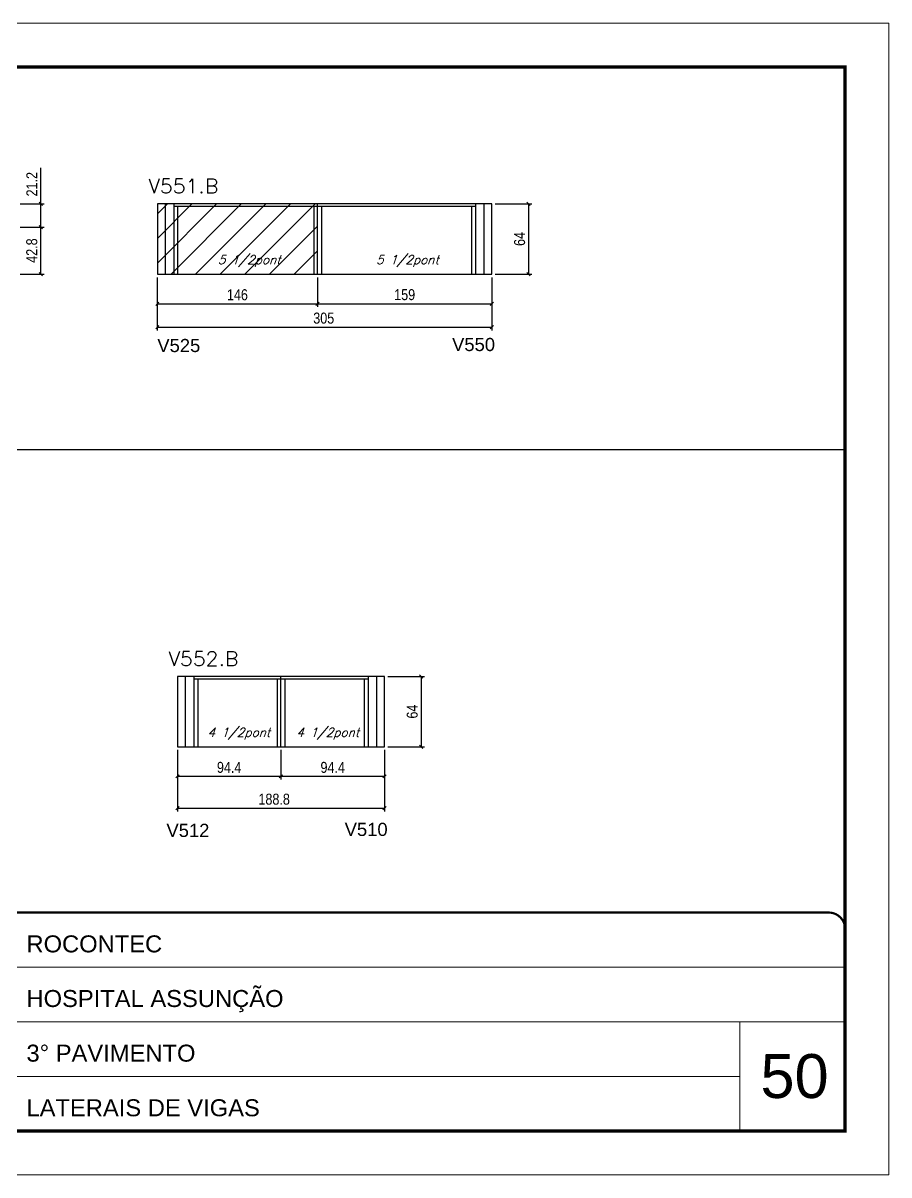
# Model space of a CAD drawing. Extents: x -21493 to -15213, y -12134 to 11887.
# Drawn here: x -19213 to -18423, y -2946 to -1896 of the extents above; entities that cross this region are included whole.
import ezdxf

# ---------------------------------------------------------------- set-up
doc = ezdxf.new("R2010")
doc.units = 0
doc.linetypes.add('CONTINUO', pattern=[0])
doc.linetypes.add('DASHED', pattern=[0.75, 0.5, -0.25])
for name, color, linetype in [('5', 5, 'Continuous'), ('COTA', 241, 'Continuous'), ('Painéis', 200, 'Continuous'), ('Reaproveitamento', 251, 'Continuous'), ('SARR_2.2x7', 40, 'Continuous'), ('SARR_3.5x7', 81, 'Continuous'), ('texto', 7, 'Continuous')]:
    doc.layers.add(name, color=color, linetype=linetype)
for name, color, linetype, lineweight in [('CARIMBO', 255, 'Continuous', 9), ('Folhas', 255, 'Continuous', 9), ('SARRAFO DE PRESSAO', 251, 'DASHED', 9), ('Texto Seção', 7, 'Continuous', 15)]:
    doc.layers.add(name, color=color, linetype=linetype, lineweight=lineweight)
doc.styles.add('ARIAL', font='arial.ttf')
doc.styles.add('COTA TECNICA', font='techl___.ttf', dxfattribs={"height": 10})
doc.styles.add('REGUA-120', font='ROMANS.shx', dxfattribs={"height": 15})
doc.styles.add('Romans', font='romans.shx')
doc.styles.get("Standard").update_dxf_attribs({"font": 'arial.ttf'})
doc.dimstyles.new('PAINEL', dxfattribs={"dimtxt": 10, "dimasz": 3, "dimexe": 3, "dimexo": 3, "dimgap": 3, "dimtad": 1, "dimdec": 1, "dimzin": 12, "dimdsep": 46, "dimtxsty": 'COTA TECNICA', "dimblk1": 'OBLIQUE', "dimblk2": 'OBLIQUE', "dimsah": 1, "dimcen": 0.9, "dimclrd": 4, "dimclre": 4, "dimclrt": 240, "dimadec": 1, "dimazin": 3, "dimtfac": 1, "dimtdec": 1, "dimtmove": 0, "dimatfit": 3, "dimfxl": 1, "dimtolj": 1, "dimtzin": 12, "dimarcsym": 0})

# ---------------------------------------------------------------- blocks, each defined once
blk = doc.blocks.new('_Oblique')
at = {"color": 0, "linetype": 'ByBlock', "lineweight": -2}
blk.add_line((-0.5, -0.5), (0.5, 0.5), dxfattribs=at)
blk = doc.blocks.new('*D953')
at = {"layer": 'COTA', "color": 4, "lineweight": -2, "ltscale": 25, "transparency": 16777216}
for p, q in [((-19072.1, -2558.3), (-19072.1, -2585.3)), ((-18977.7, -2558.3), (-18977.7, -2585.3)), ((-19072.1, -2582.3), (-18977.7, -2582.3))]:
    blk.add_line(p, q, dxfattribs=at)
at = {"layer": 'Defpoints', "color": 0, "ltscale": 25, "transparency": 16777216}
for p in [(-19072.1, -2555.3), (-18977.7, -2555.3), (-18977.7, -2582.3)]:
    blk.add_point(p, dxfattribs=at)
at = {"layer": 'COTA', "color": 4, "lineweight": -2, "ltscale": 25, "transparency": 16777216, "xscale": 3, "yscale": 3, "zscale": 3, "rotation": 180}
blk.add_blockref('_Oblique', (-19072.1, -2582.3), dxfattribs=at)
at = {"layer": 'COTA', "color": 4, "lineweight": -2, "ltscale": 25, "transparency": 16777216, "xscale": 3, "yscale": 3, "zscale": 3}
blk.add_blockref('_Oblique', (-18977.7, -2582.3), dxfattribs=at)
at = {"layer": 'COTA', "color": 240, "ltscale": 25, "transparency": 16777216, "insert": (-19024.9, -2574.2), "char_height": 10, "attachment_point": 5, "style": 'COTA TECNICA'}
blk.add_mtext('\\A1;94.4', dxfattribs=at)
blk = doc.blocks.new('*D954')
at = {"layer": 'COTA', "color": 4, "lineweight": -2, "ltscale": 25, "transparency": 16777216}
for p, q in [((-18977.7, -2558.3), (-18977.7, -2585.3)), ((-18883.3, -2558.3), (-18883.3, -2585.3)), ((-18977.7, -2582.3), (-18883.3, -2582.3))]:
    blk.add_line(p, q, dxfattribs=at)
at = {"layer": 'Defpoints', "color": 0, "ltscale": 25, "transparency": 16777216}
for p in [(-18977.7, -2555.3), (-18883.3, -2555.3), (-18883.3, -2582.3)]:
    blk.add_point(p, dxfattribs=at)
at = {"layer": 'COTA', "color": 4, "lineweight": -2, "ltscale": 25, "transparency": 16777216, "xscale": 3, "yscale": 3, "zscale": 3, "rotation": 180}
blk.add_blockref('_Oblique', (-18977.7, -2582.3), dxfattribs=at)
at = {"layer": 'COTA', "color": 4, "lineweight": -2, "ltscale": 25, "transparency": 16777216, "xscale": 3, "yscale": 3, "zscale": 3}
blk.add_blockref('_Oblique', (-18883.3, -2582.3), dxfattribs=at)
at = {"layer": 'COTA', "color": 240, "ltscale": 25, "transparency": 16777216, "insert": (-18930.5, -2574.2), "char_height": 10, "attachment_point": 5, "style": 'COTA TECNICA'}
blk.add_mtext('\\A1;94.4', dxfattribs=at)
blk = doc.blocks.new('*D955')
at = {"layer": 'COTA', "color": 4, "lineweight": -2, "ltscale": 25, "transparency": 16777216}
for p, q in [((-19072.1, -2558.3), (-19072.1, -2614.3)), ((-18883.3, -2558.3), (-18883.3, -2614.3)), ((-19072.1, -2611.3), (-18883.3, -2611.3))]:
    blk.add_line(p, q, dxfattribs=at)
at = {"layer": 'Defpoints', "color": 0, "ltscale": 25, "transparency": 16777216}
for p in [(-19072.1, -2555.3), (-18883.3, -2555.3), (-18883.3, -2611.3)]:
    blk.add_point(p, dxfattribs=at)
at = {"layer": 'COTA', "color": 4, "lineweight": -2, "ltscale": 25, "transparency": 16777216, "xscale": 3, "yscale": 3, "zscale": 3, "rotation": 180}
blk.add_blockref('_Oblique', (-19072.1, -2611.3), dxfattribs=at)
at = {"layer": 'COTA', "color": 4, "lineweight": -2, "ltscale": 25, "transparency": 16777216, "xscale": 3, "yscale": 3, "zscale": 3}
blk.add_blockref('_Oblique', (-18883.3, -2611.3), dxfattribs=at)
at = {"layer": 'COTA', "color": 240, "ltscale": 25, "transparency": 16777216, "insert": (-18983.9, -2603.2), "char_height": 10, "attachment_point": 5, "style": 'COTA TECNICA'}
blk.add_mtext('\\A1;188.8', dxfattribs=at)
blk = doc.blocks.new('*D956')
at = {"layer": 'COTA', "color": 4, "lineweight": -2, "ltscale": 25, "transparency": 16777216}
for p, q in [((-18880.3, -2491.3), (-18846.9, -2491.3)), ((-18849.9, -2491.3), (-18849.9, -2555.3)), ((-18880.3, -2555.3), (-18846.9, -2555.3))]:
    blk.add_line(p, q, dxfattribs=at)
at = {"layer": 'Defpoints', "color": 0, "ltscale": 25, "transparency": 16777216}
for p in [(-18883.3, -2491.3), (-18883.3, -2555.3), (-18849.9, -2555.3)]:
    blk.add_point(p, dxfattribs=at)
at = {"layer": 'COTA', "color": 4, "lineweight": -2, "ltscale": 25, "transparency": 16777216, "xscale": 3, "yscale": 3, "zscale": 3}
for p, rotation in [((-18849.9, -2491.3), 90), ((-18849.9, -2555.3), 270)]:
    blk.add_blockref('_Oblique', p, dxfattribs=dict(at, rotation=rotation))
at = {"layer": 'COTA', "color": 240, "ltscale": 25, "transparency": 16777216, "insert": (-18858, -2523.3), "char_height": 10, "attachment_point": 5, "rotation": 90, "style": 'COTA TECNICA'}
blk.add_mtext('\\A1;64', dxfattribs=at)
blk = doc.blocks.new('*D944')
at = {"layer": 'COTA', "color": 4, "lineweight": -2, "ltscale": 25, "transparency": 16777216}
for p, q in [((-19215.3, -2081.7), (-19193.7, -2081.7)), ((-19196.7, -2124.5), (-19196.7, -2081.7)), ((-19215.3, -2124.5), (-19193.7, -2124.5))]:
    blk.add_line(p, q, dxfattribs=at)
at = {"layer": 'Defpoints', "color": 0, "ltscale": 25, "transparency": 16777216}
for p in [(-19218.3, -2081.7), (-19196.7, -2081.7), (-19218.3, -2124.5)]:
    blk.add_point(p, dxfattribs=at)
at = {"layer": 'COTA', "color": 4, "lineweight": -2, "ltscale": 25, "transparency": 16777216, "xscale": 3, "yscale": 3, "zscale": 3}
for p, rotation in [((-19196.7, -2081.7), 90), ((-19196.7, -2124.5), 270)]:
    blk.add_blockref('_Oblique', p, dxfattribs=dict(at, rotation=rotation))
at = {"layer": 'COTA', "color": 240, "ltscale": 25, "transparency": 16777216, "insert": (-19204.8, -2103.1), "char_height": 10, "attachment_point": 5, "rotation": 90, "style": 'COTA TECNICA'}
blk.add_mtext('\\A1;42.8', dxfattribs=at)
blk = doc.blocks.new('*D945')
at = {"layer": 'COTA', "color": 4, "lineweight": -2, "ltscale": 25, "transparency": 16777216}
for p, q in [((-19090.4, -2127.5), (-19090.4, -2154.5)), ((-18944.4, -2127.5), (-18944.4, -2154.5)), ((-19090.4, -2151.5), (-18944.4, -2151.5))]:
    blk.add_line(p, q, dxfattribs=at)
at = {"layer": 'Defpoints', "color": 0, "ltscale": 25, "transparency": 16777216}
for p in [(-19090.4, -2124.5), (-18944.4, -2124.5), (-18944.4, -2151.5)]:
    blk.add_point(p, dxfattribs=at)
at = {"layer": 'COTA', "color": 4, "lineweight": -2, "ltscale": 25, "transparency": 16777216, "xscale": 3, "yscale": 3, "zscale": 3, "rotation": 180}
blk.add_blockref('_Oblique', (-19090.4, -2151.5), dxfattribs=at)
at = {"layer": 'COTA', "color": 4, "lineweight": -2, "ltscale": 25, "transparency": 16777216, "xscale": 3, "yscale": 3, "zscale": 3}
blk.add_blockref('_Oblique', (-18944.4, -2151.5), dxfattribs=at)
at = {"layer": 'COTA', "color": 240, "ltscale": 25, "transparency": 16777216, "insert": (-19017.4, -2143.4), "char_height": 10, "attachment_point": 5, "style": 'COTA TECNICA'}
blk.add_mtext('\\A1;146', dxfattribs=at)
blk = doc.blocks.new('*D946')
at = {"layer": 'COTA', "color": 4, "lineweight": -2, "ltscale": 25, "transparency": 16777216}
for p, q in [((-18944.4, -2127.5), (-18944.4, -2154.5)), ((-18785.4, -2127.5), (-18785.4, -2154.5)), ((-18944.4, -2151.5), (-18785.4, -2151.5))]:
    blk.add_line(p, q, dxfattribs=at)
at = {"layer": 'Defpoints', "color": 0, "ltscale": 25, "transparency": 16777216}
for p in [(-18944.4, -2124.5), (-18785.4, -2124.5), (-18785.4, -2151.5)]:
    blk.add_point(p, dxfattribs=at)
at = {"layer": 'COTA', "color": 4, "lineweight": -2, "ltscale": 25, "transparency": 16777216, "xscale": 3, "yscale": 3, "zscale": 3, "rotation": 180}
blk.add_blockref('_Oblique', (-18944.4, -2151.5), dxfattribs=at)
at = {"layer": 'COTA', "color": 4, "lineweight": -2, "ltscale": 25, "transparency": 16777216, "xscale": 3, "yscale": 3, "zscale": 3}
blk.add_blockref('_Oblique', (-18785.4, -2151.5), dxfattribs=at)
at = {"layer": 'COTA', "color": 240, "ltscale": 25, "transparency": 16777216, "insert": (-18864.9, -2143.3), "char_height": 10, "attachment_point": 5, "style": 'COTA TECNICA'}
blk.add_mtext('\\A1;159', dxfattribs=at)
blk = doc.blocks.new('*D947')
at = {"layer": 'COTA', "color": 4, "lineweight": -2, "ltscale": 25, "transparency": 16777216}
for p, q in [((-19090.4, -2127.5), (-19090.4, -2175.9)), ((-18785.4, -2127.5), (-18785.4, -2175.9)), ((-19090.4, -2172.9), (-18785.4, -2172.9))]:
    blk.add_line(p, q, dxfattribs=at)
at = {"layer": 'Defpoints', "color": 0, "ltscale": 25, "transparency": 16777216}
for p in [(-19090.4, -2124.5), (-18785.4, -2124.5), (-18785.4, -2172.9)]:
    blk.add_point(p, dxfattribs=at)
at = {"layer": 'COTA', "color": 4, "lineweight": -2, "ltscale": 25, "transparency": 16777216, "xscale": 3, "yscale": 3, "zscale": 3, "rotation": 180}
blk.add_blockref('_Oblique', (-19090.4, -2172.9), dxfattribs=at)
at = {"layer": 'COTA', "color": 4, "lineweight": -2, "ltscale": 25, "transparency": 16777216, "xscale": 3, "yscale": 3, "zscale": 3}
blk.add_blockref('_Oblique', (-18785.4, -2172.9), dxfattribs=at)
at = {"layer": 'COTA', "color": 240, "ltscale": 25, "transparency": 16777216, "insert": (-18938.7, -2164.7), "char_height": 10, "attachment_point": 5, "style": 'COTA TECNICA'}
blk.add_mtext('\\A1;305', dxfattribs=at)
blk = doc.blocks.new('*D948')
at = {"layer": 'COTA', "color": 4, "lineweight": -2, "ltscale": 25, "transparency": 16777216}
for p, q in [((-18782.4, -2060.5), (-18749, -2060.5)), ((-18752, -2060.5), (-18752, -2124.5)), ((-18782.4, -2124.5), (-18749, -2124.5))]:
    blk.add_line(p, q, dxfattribs=at)
at = {"layer": 'Defpoints', "color": 0, "ltscale": 25, "transparency": 16777216}
for p in [(-18785.4, -2060.5), (-18785.4, -2124.5), (-18752, -2124.5)]:
    blk.add_point(p, dxfattribs=at)
at = {"layer": 'COTA', "color": 4, "lineweight": -2, "ltscale": 25, "transparency": 16777216, "xscale": 3, "yscale": 3, "zscale": 3}
for p, rotation in [((-18752, -2060.5), 90), ((-18752, -2124.5), 270)]:
    blk.add_blockref('_Oblique', p, dxfattribs=dict(at, rotation=rotation))
at = {"layer": 'COTA', "color": 240, "ltscale": 25, "transparency": 16777216, "insert": (-18760.1, -2092.5), "char_height": 10, "attachment_point": 5, "rotation": 90, "style": 'COTA TECNICA'}
blk.add_mtext('\\A1;64', dxfattribs=at)
blk = doc.blocks.new('*D949')
at = {"layer": 'COTA', "color": 4, "lineweight": -2, "ltscale": 25, "transparency": 16777216}
for p, q in [((-19196.7, -2060.5), (-19196.7, -2027.7)), ((-19215.3, -2060.5), (-19193.7, -2060.5)), ((-19196.7, -2081.7), (-19196.7, -2060.5)), ((-19215.3, -2081.7), (-19193.7, -2081.7))]:
    blk.add_line(p, q, dxfattribs=at)
at = {"layer": 'Defpoints', "color": 0, "ltscale": 25, "transparency": 16777216}
for p in [(-19218.3, -2060.5), (-19196.7, -2060.5), (-19218.3, -2081.7)]:
    blk.add_point(p, dxfattribs=at)
at = {"layer": 'COTA', "color": 4, "lineweight": -2, "ltscale": 25, "transparency": 16777216, "xscale": 3, "yscale": 3, "zscale": 3}
for p, rotation in [((-19196.7, -2060.5), 90), ((-19196.7, -2081.7), 270)]:
    blk.add_blockref('_Oblique', p, dxfattribs=dict(at, rotation=rotation))
at = {"layer": 'COTA', "color": 240, "ltscale": 25, "transparency": 16777216, "insert": (-19204.8, -2042.6), "char_height": 10, "attachment_point": 5, "rotation": 90, "style": 'COTA TECNICA'}
blk.add_mtext('\\A1;21.2', dxfattribs=at)
blk = doc.blocks.new('9999999999')
at = {"color": 30, "linetype": 'CONTINUO'}
for p, q in [((98564.6, 34379.6), (99584, 34379.6)), ((98564.6, 34329.8), (99488, 34329.8)), ((99584, 34329.8), (99488, 34329.8)), ((99488, 34329.8), (99488, 34230.2)), ((98564.6, 34280), (99488, 34280))]:
    blk.add_line(p, q, dxfattribs=at)
at = {"color": 30, "linetype": 'CONTINUO', "const_width": 2}
blk.add_lwpolyline([(99584, 34230.2), (99584, 34414.4, 0.414214), (99569, 34429.4), (98229, 34429.4, 0.414214), (98214, 34414.4), (98214, 34245.2, 0.414214), (98229, 34230.2), (99584, 34230.2)], format="xyb", dxfattribs=at)
at = {"layer": 'Folhas'}
blk.add_lwpolyline([(98139, 34190.2), (99624, 34190.2), (99624, 35240.2), (98139, 35240.2)], close=True, dxfattribs=at)
at = {"layer": 'Folhas', "color": 30, "const_width": 3}
blk.add_lwpolyline([(98214, 34230.2), (99584, 34230.2), (99584, 35200.2), (98214, 35200.2)], close=True, dxfattribs=at)
at = {"color": 7, "linetype": 'Continuous', "ltscale": 5, "style": 'ARIAL'}
for s, height, p in [('ROCONTEC', 15.48, (98837.7, 34393.1)), ('HOSPITAL ASSUNÇÃO', 15.483, (98837.7, 34343.3)), ('3° PAVIMENTO', 15.483, (98837.7, 34293.5)), ('LATERAIS DE VIGAS', 15.483, (98837.7, 34243.7))]:
    blk.add_text(s, height=height, dxfattribs=at).set_placement(p)

msp = doc.modelspace()

# ---------------------------------------------------------------- hatches: boundary and pattern name
at = {"layer": 'Reaproveitamento', "ltscale": 25}
h = msp.add_hatch(dxfattribs=at)
h.set_pattern_fill('ANSI31', color=256, scale=5)
h.set_pattern_definition([(45, (-157031.698, -28341.418), (-11.2253202, 11.2253202), [])])
h.paths.add_polyline_path([(-19090.37, -2060.46), (-19090.37, -2124.46), (-18944.37, -2124.46), (-18944.37, -2060.46)])

# ---------------------------------------------------------------- linework, layer by layer
at = {"layer": 'COTA', "linetype": 'ByBlock'}
msp.add_line((-19833.41, -2284.31), (-18463.41, -2284.31), dxfattribs=at)
at = {"layer": 'Painéis', "ltscale": 25}
for p, q in [((-18785.37, -2060.46), (-19090.37, -2060.46)), ((-19090.37, -2060.46), (-19090.37, -2124.46)), ((-18944.37, -2124.46), (-18944.37, -2060.46)), ((-18785.37, -2124.46), (-18785.37, -2060.46)), ((-19090.37, -2124.46), (-18785.37, -2124.46)), ((-18883.28, -2491.29), (-19072.08, -2491.29)), ((-19072.08, -2491.29), (-19072.08, -2555.29)), ((-18977.68, -2555.29), (-18977.68, -2491.29)), ((-18883.28, -2555.29), (-18883.28, -2491.29)), ((-19072.08, -2555.29), (-18883.28, -2555.29))]:
    msp.add_line(p, q, dxfattribs=at)
at = {"layer": 'SARR_2.2x7', "linetype": 'Continuous'}
for p, q in [((-19083.37, -2060.46), (-19083.37, -2124.46)), ((-19075.37, -2062.66), (-18800.37, -2062.66)), ((-18792.37, -2124.46), (-18792.37, -2060.46)), ((-19065.08, -2491.29), (-19065.08, -2555.29)), ((-19057.08, -2493.49), (-18898.28, -2493.49)), ((-18890.28, -2555.29), (-18890.28, -2491.29))]:
    msp.add_line(p, q, dxfattribs=at)
at = {"layer": 'SARR_3.5x7'}
for p, q in [((-19075.37, -2060.46), (-19075.37, -2124.46)), ((-19071.87, -2062.65), (-19071.87, -2124.46)), ((-18947.87, -2062.65), (-18947.87, -2124.46)), ((-18940.87, -2062.65), (-18940.87, -2124.46)), ((-18803.87, -2062.65), (-18803.87, -2124.46)), ((-18800.37, -2060.46), (-18800.37, -2124.46)), ((-19057.08, -2491.29), (-19057.08, -2555.29)), ((-19053.58, -2493.49), (-19053.58, -2555.29)), ((-18981.18, -2493.49), (-18981.18, -2555.29)), ((-18974.18, -2493.49), (-18974.18, -2555.29)), ((-18901.78, -2493.49), (-18901.78, -2555.29)), ((-18898.28, -2491.29), (-18898.28, -2555.29))]:
    msp.add_line(p, q, dxfattribs=at)

# ---------------------------------------------------------------- block references
at = {"layer": 'SARRAFO DE PRESSAO', "color": 6, "linetype": 'ByBlock'}
msp.add_blockref('9999999999', (-118047.39, -37135.87), dxfattribs=at)

# ---------------------------------------------------------------- texts
at = {"layer": '5', "linetype": 'Continuous'}
for s, p in [('V525', (-19090.39, -2195.6)), ('V550', (-18821.68, -2194.69)), ('V510', (-18919.59, -2636.67)), ('V512', (-19082.08, -2637.59))]:
    msp.add_text(s, height=12, rotation=0.00004, dxfattribs=at).set_placement(p)
at = {"layer": 'CARIMBO', "style": 'ARIAL'}
msp.add_text('50', height=40, dxfattribs=at).set_placement((-18540.55, -2875.52))
at = {"layer": 'texto', "color": 2, "char_height": 8, "attachment_point": 5, "style": 'Romans'}
for s, insert in [('{\\Q19;\\C256;5 1/2pont}', (-19006.61, -2112.67)), ('{\\Q19;\\C256;5 1/2pont}', (-18862.42, -2112.67)), ('{\\Q19;\\C256;4 1/2pont}', (-19016.07, -2543.51)), ('{\\Q19;\\C256;4 1/2pont}', (-18935, -2543.51))]:
    msp.add_mtext(s, dxfattribs=dict(at, insert=insert))
at = {"layer": 'Texto Seção', "style": 'REGUA-120', "width": 1.05}
for s, p in [('V551.B', (-19098.56, -2050.79)), ('V552.B', (-19080.27, -2481.63))]:
    msp.add_text(s, height=13, dxfattribs=at).set_placement(p)

# ---------------------------------------------------------------- dimensions: what is measured, and where the dimension line sits
at = {"layer": 'COTA', "ltscale": 25}
for base, p1, p2, picture, middle in [((-19196.74, -2060.46), (-19218.27, -2081.66), (-19218.27, -2060.46), '*D949', (-19204.8, -2042.59)), ((-18751.98, -2124.46), (-18785.37, -2060.46), (-18785.37, -2124.46), '*D948', (-18760.09, -2092.46)), ((-19196.74, -2081.66), (-19218.27, -2124.46), (-19218.27, -2081.66), '*D944', (-19204.84, -2103.06)), ((-18849.89, -2555.29), (-18883.28, -2491.29), (-18883.28, -2555.29), '*D956', (-18857.99, -2523.29))]:
    dim = msp.add_linear_dim(base=base, p1=p1, p2=p2, angle=90, dimstyle='PAINEL', dxfattribs=at)
    dim.commit()
    dim.dimension.update_dxf_attribs({"geometry": picture, "text_midpoint": middle})
for base, p1, p2, picture, middle in [((-18944.37, -2151.47), (-19090.37, -2124.46), (-18944.37, -2124.46), '*D945', (-19017.37, -2143.37)), ((-18785.37, -2151.47), (-18944.37, -2124.46), (-18785.37, -2124.46), '*D946', (-18864.87, -2143.33)), ((-18977.68, -2582.31), (-19072.08, -2555.29), (-18977.68, -2555.29), '*D953', (-19024.88, -2574.2)), ((-18883.28, -2582.31), (-18977.68, -2555.29), (-18883.28, -2555.29), '*D954', (-18930.48, -2574.2))]:
    dim = msp.add_linear_dim(base=base, p1=p1, p2=p2, dimstyle='PAINEL', dxfattribs=at)
    dim.commit()
    dim.dimension.update_dxf_attribs({"geometry": picture, "text_midpoint": middle})
for base, p1, p2, picture, middle in [((-18785.37, -2172.89), (-19090.37, -2124.46), (-18785.37, -2124.46), '*D947', (-18938.72, -2172.89)), ((-18883.28, -2611.28), (-19072.08, -2555.29), (-18883.28, -2555.29), '*D955', (-18983.88, -2611.28))]:
    dim = msp.add_linear_dim(base=base, p1=p1, p2=p2, dimstyle='PAINEL', dxfattribs=at)
    dim.commit()
    dim.dimension.update_dxf_attribs({"geometry": picture, "text_midpoint": middle, "dimtype": 160})

doc.saveas('drawing.dxf')
